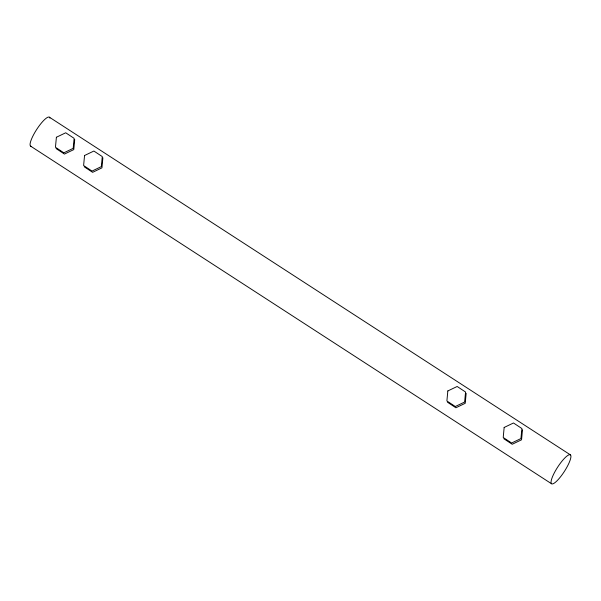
<?xml version="1.0" encoding="UTF-8"?>
<svg xmlns="http://www.w3.org/2000/svg" width="601" height="601" viewBox="0 0 601 601"><rect width="100%" height="100%" fill="white"/><g stroke="black" fill="none" stroke-linecap="round" stroke-linejoin="round"><path stroke-width="0.9" d="M74.719 139.59L73.78 149.604L64.45 154.081L56.051 148.53M102.876 157.838L101.945 167.859L92.614 172.329L84.215 166.785M466.158 393.287L465.227 403.301L455.889 407.771L447.497 402.227M522.479 429.79L521.548 439.804L512.21 444.274L503.818 438.73M49.425 117.225L570.409 454.874A17.249 3.989 -57.1 0 1 559.095 478.561A17.249 3.989 -57.1 0 1 553.476 474.542A17.249 3.989 -57.1 0 1 570.409 454.874M30.591 146.126L551.575 483.775M30.959 146.283A17.249 3.989 -57.1 0 1 37.382 128.411A17.249 3.989 -57.1 0 1 49.913 118.127M56.389 137.253L55.457 147.275L63.856 152.819L73.187 148.349L74.118 138.335L65.719 132.783L56.389 137.253M84.553 155.509L83.614 165.523L92.013 171.075L101.344 166.605L102.283 156.583L93.884 151.039L84.553 155.509M447.828 390.95L446.896 400.972L455.295 406.516L464.626 402.046L465.565 392.025L457.166 386.481L447.828 390.95M504.156 427.454L503.217 437.475L511.616 443.02L520.947 438.55L521.886 428.528L513.487 422.984L504.156 427.454"/></g></svg>
